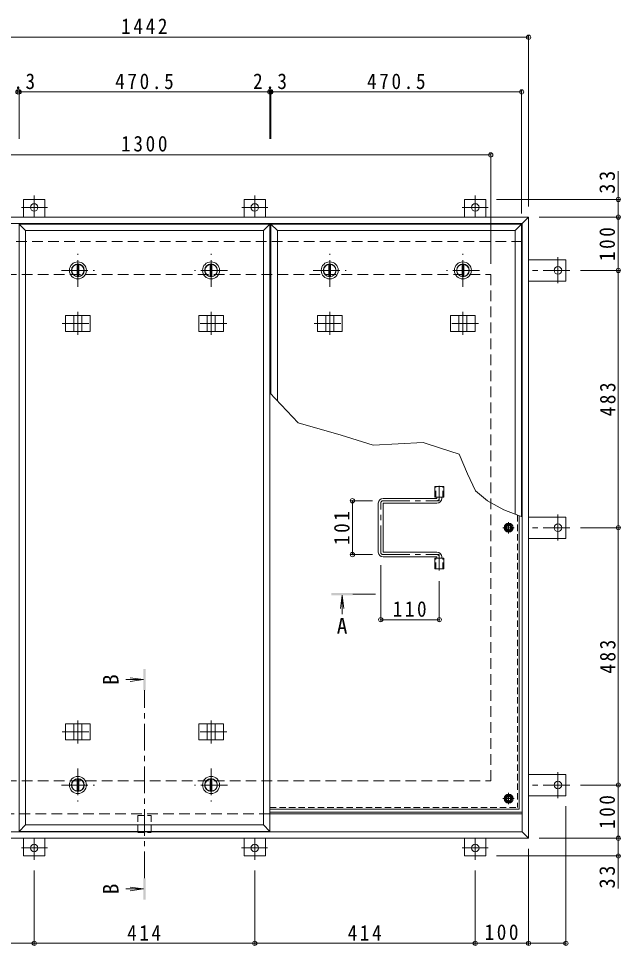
# Model space of a CAD drawing. Units: millimetres at full size, sheet at 1:10. Extents: x -2620 to 2731, y -1962 to 1737.
# Drawn here: x -1694 to -565, y -251 to 1489 of the extents above; entities that cross this region are included whole.
import ezdxf
from ezdxf.enums import TextEntityAlignment as Align

# ---------------------------------------------------------------- set-up
doc = ezdxf.new("R2010")
doc.units = ezdxf.units.MM
doc.header["$LTSCALE"] = 10
doc.header["$PDMODE"] = 32
doc.header["$PDSIZE"] = 8
for name, pattern in [('CHAIN1', [8, 5, -1, 1, -1]), ('DASHED1', [1.8, 1.2, -0.6]), ('DASHED2', [3, 2, -1])]:
    doc.linetypes.add(name, pattern=pattern)
for name, color, linetype, lineweight in [('0-1_躯体', 2, 'Continuous', 9), ('0-2_仕上', 3, 'Continuous', 9), ('0-3_建具', 4, 'Continuous', 9), ('0-5_寸法', 7, 'DASHED1', 9), ('0-6_ハッチ', 6, 'Continuous', 9), ('0-7_021', 5, 'Continuous', 5), ('0-A_061', 3, 'CHAIN1', 9), ('0-B_062', 2, 'Continuous', 9), ('0-C_084', 2, 'Continuous', 9), ('0-E_090', 3, 'Continuous', 9), ('0-F_092', 7, 'Continuous', 9)]:
    doc.layers.add(name, color=color, linetype=linetype, lineweight=lineweight)
doc.styles.add('ＭＳ ゴシック', font='')
doc.styles.get('ＭＳ ゴシック').set_extended_font_data('MS Gothic')

msp = doc.modelspace()

# ---------------------------------------------------------------- linework, layer by layer
at = {"layer": '0-1_躯体', "linetype": 'DASHED2'}
for p, q in [((-749.08, 1070.44), (-2167.08, 1070.44)), ((-2108.08, 1008.44), (-808.08, 1008.44)), ((-808.08, 58.44), (-808.08, 1008.44)), ((-2108.08, 58.44), (-808.08, 58.44)), ((-1222.83, -3.56), (-2167.08, -3.56))]:
    msp.add_line(p, q, dxfattribs=at)
at = {"layer": '0-1_躯体', "linetype": 'CHAIN1'}
for p, q in [((-1333.08, 985.44), (-1333.08, 1047.44)), ((-860.33, 985.44), (-860.33, 1047.44)), ((-1302.08, 1016.44), (-1364.08, 1016.44)), ((-829.33, 1016.44), (-891.33, 1016.44))]:
    msp.add_line(p, q, dxfattribs=at)
at = {"layer": '0-1_躯体'}
for p, q in [((-1334.58, 1027.84), (-1334.58, 1005.04)), ((-1331.58, 1027.84), (-1331.58, 1005.04)), ((-861.83, 1027.84), (-861.83, 1005.04)), ((-858.83, 1027.84), (-858.83, 1005.04)), ((-749.08, -3.56), (-1222.83, -3.56))]:
    msp.add_line(p, q, dxfattribs=at)
for centre, radius in [((-1333.08, 1016.44), 16), ((-1333.08, 1016.44), 12), ((-1333.08, 1016.44), 11.5), ((-860.33, 1016.44), 16), ((-860.33, 1016.44), 12), ((-860.33, 1016.44), 11.5)]:
    msp.add_circle(centre, radius, dxfattribs=at)
at = {"layer": '0-2_仕上'}
for p, q in [((-1693.33, 1103.44), (-1681.33, 1091.44)), ((-1693.33, 1103.44), (-1222.83, 1103.44)), ((-1693.33, -36.56), (-1693.33, 1103.44)), ((-1234.83, 1091.44), (-1222.83, 1103.44)), ((-1222.83, 1103.44), (-1222.83, -36.56)), ((-1220.58, 1103.44), (-1208.58, 1091.44)), ((-1220.58, 1103.44), (-750.08, 1103.44)), ((-1220.58, 784), (-1220.58, 1103.44)), ((-762.08, 1091.44), (-750.08, 1103.44)), ((-750.08, 1103.44), (-750.08, 554.21)), ((-1681.33, 1091.44), (-1234.83, 1091.44)), ((-1681.33, -24.56), (-1681.33, 1091.44)), ((-1234.83, 1091.44), (-1234.83, -24.56)), ((-1208.58, 1091.44), (-762.08, 1091.44)), ((-1208.58, 771.25), (-1208.58, 1091.44)), ((-762.08, 1091.44), (-762.08, 558.86)), ((-913.23, 590.94), (-913.23, 610.94)), ((-913.23, 610.94), (-895.93, 610.94)), ((-895.93, 590.94), (-895.93, 610.94)), ((-913.23, 590.94), (-895.93, 590.94)), ((-913.23, 455.94), (-913.23, 475.94)), ((-913.23, 475.94), (-895.93, 475.94)), ((-895.93, 455.94), (-895.93, 475.94)), ((-913.23, 455.94), (-895.93, 455.94)), ((-1693.33, -36.56), (-1681.33, -24.56)), ((-1222.83, -36.56), (-1693.33, -36.56))]:
    msp.add_line(p, q, dxfattribs=at)
at = {"layer": '0-2_仕上', "linetype": 'DASHED1'}
for p, q in [((-910.93, 590.94), (-910.93, 610.94)), ((-898.23, 590.94), (-898.23, 610.94)), ((-910.93, 455.94), (-910.93, 475.94)), ((-898.23, 455.94), (-898.23, 475.94))]:
    msp.add_line(p, q, dxfattribs=at)
at = {"layer": '0-2_仕上', "color": 4}
for p, q in [((-1087.08, 406.56), (-1090.34, 381.77)), ((-1087.08, 406.56), (-1087.08, 370.96)), ((-1087.08, 406.56), (-1083.82, 381.77)), ((-1460.08, 248.2), (-1492.85, 248.2)), ((-1460.08, 248.2), (-1484.87, 251.46)), ((-1460.08, 248.2), (-1484.87, 244.94)), ((-1460.08, -144.66), (-1492.85, -144.66)), ((-1460.08, -144.66), (-1484.87, -141.4)), ((-1460.08, -144.66), (-1484.87, -147.92))]:
    msp.add_line(p, q, dxfattribs=at)
at = {"layer": '0-2_仕上', "color": 4, "linetype": 'CHAIN1'}
for p, q in [((-1024.08, 408.56), (-1067.08, 408.56)), ((-1458.08, -124.66), (-1458.08, 228.2))]:
    msp.add_line(p, q, dxfattribs=at)
at = {"layer": '0-2_仕上'}
msp.add_lwpolyline([(-1222.83, -36.56), (-1234.83, -24.56), (-1681.33, -24.56)], dxfattribs=at)
at = {"layer": '0-2_仕上', "color": 4}
for points in [[(-1107.08, 406.56), (-1107.08, 410.56), (-1067.08, 406.56), (-1067.08, 410.56)], [(-1456.08, 268.2), (-1460.08, 268.2), (-1456.08, 228.2), (-1460.08, 228.2)], [(-1460.08, -164.66), (-1456.08, -164.66), (-1460.08, -124.66), (-1456.08, -124.66)]]:
    msp.add_solid(points, dxfattribs=at)
at = {"layer": '0-3_建具', "color": 2}
for p, q in [((-737.08, 1116.44), (-2179.08, 1116.44)), ((-737.08, 1116.44), (-749.08, 1104.44)), ((-737.08, -49.56), (-737.08, 1116.44)), ((-749.08, 1104.44), (-2167.08, 1104.44)), ((-749.08, -37.56), (-749.08, 1104.44)), ((-749.08, -3.56), (-1222.83, -3.56)), ((-737.08, -49.56), (-2179.08, -49.56)), ((-749.08, -37.56), (-2167.08, -37.56)), ((-737.08, -49.56), (-749.08, -37.56))]:
    msp.add_line(p, q, dxfattribs=at)
at = {"layer": '0-3_建具'}
for p, q in [((-1606.17, 931.44), (-1606.17, 901.44)), ((-1606.17, 931.44), (-1559.99, 931.44)), ((-1590.58, 931.44), (-1590.58, 901.44)), ((-1575.58, 931.44), (-1575.58, 901.44)), ((-1559.99, 931.44), (-1559.99, 901.44)), ((-1309.99, 931.44), (-1356.17, 931.44)), ((-1356.17, 931.44), (-1356.17, 901.44)), ((-1340.58, 931.44), (-1340.58, 901.44)), ((-1325.58, 931.44), (-1325.58, 901.44)), ((-1309.99, 931.44), (-1309.99, 901.44)), ((-1133.42, 931.44), (-1133.42, 901.44)), ((-1133.42, 931.44), (-1087.24, 931.44)), ((-1117.83, 931.44), (-1117.83, 901.44)), ((-1102.83, 931.44), (-1102.83, 901.44)), ((-1087.24, 931.44), (-1087.24, 901.44)), ((-837.24, 931.44), (-883.42, 931.44)), ((-883.42, 931.44), (-883.42, 901.44)), ((-867.83, 931.44), (-867.83, 901.44)), ((-852.83, 931.44), (-852.83, 901.44)), ((-837.24, 931.44), (-837.24, 901.44)), ((-1606.17, 901.44), (-1559.99, 901.44)), ((-1309.99, 901.44), (-1356.17, 901.44)), ((-1133.42, 901.44), (-1087.24, 901.44)), ((-837.24, 901.44), (-883.42, 901.44)), ((-1606.17, 135.44), (-1606.17, 165.44)), ((-1606.17, 165.44), (-1559.99, 165.44)), ((-1590.58, 135.44), (-1590.58, 165.44)), ((-1575.58, 135.44), (-1575.58, 165.44)), ((-1559.99, 135.44), (-1559.99, 165.44)), ((-1309.99, 165.44), (-1356.17, 165.44)), ((-1356.17, 135.44), (-1356.17, 165.44)), ((-1340.58, 135.44), (-1340.58, 165.44)), ((-1325.58, 135.44), (-1325.58, 165.44)), ((-1309.99, 135.44), (-1309.99, 165.44)), ((-1606.17, 135.44), (-1559.99, 135.44)), ((-1309.99, 135.44), (-1356.17, 135.44))]:
    msp.add_line(p, q, dxfattribs=at)
at = {"layer": '0-3_建具', "linetype": 'CHAIN1'}
for p, q in [((-1583.08, 938.56), (-1583.08, 895.32)), ((-1333.08, 938.56), (-1333.08, 895.32)), ((-1110.33, 938.56), (-1110.33, 895.32)), ((-860.33, 938.56), (-860.33, 895.32)), ((-1612.49, 916.44), (-1553.67, 916.44)), ((-1303.67, 916.44), (-1362.49, 916.44)), ((-1139.74, 916.44), (-1080.92, 916.44)), ((-830.92, 916.44), (-889.74, 916.44)), ((-1583.08, 128.32), (-1583.08, 171.56)), ((-1333.08, 128.32), (-1333.08, 171.56)), ((-1612.49, 150.44), (-1553.67, 150.44)), ((-1303.67, 150.44), (-1362.49, 150.44))]:
    msp.add_line(p, q, dxfattribs=at)
at = {"layer": '0-5_寸法'}
for p, q in [((-1470.38, -6.76), (-1470.38, -38.76)), ((-1470.38, -6.76), (-1445.78, -6.76)), ((-1445.78, -6.76), (-1445.78, -38.76)), ((-1470.38, -38.76), (-1445.78, -38.76))]:
    msp.add_line(p, q, dxfattribs=at)
at = {"layer": '0-5_寸法', "linetype": 'Continuous'}
for points in [[(-867.6, 671.77), (-902.56, 682.46), (-935.12, 693.26), (-1028.86, 688.24), (-1088.92, 707.07), (-1169.71, 729.98), (-1222.83, 786.39)], [(-749.08, 553.82), (-783.62, 567.2), (-813.86, 583.62), (-836.43, 602.86), (-851.78, 634.31), (-867.6, 671.77)]]:
    msp.add_lwpolyline(points, dxfattribs=at)
at = {"layer": '0-6_ハッチ', "linetype": 'CHAIN1'}
for p, q in [((-904.58, 612.32), (-904.58, 583.94)), ((-1014.58, 487.45), (-1014.58, 579.43)), ((-1010.07, 583.94), (-904.58, 583.94)), ((-1010.07, 482.94), (-904.58, 482.94)), ((-904.58, 453.05), (-904.58, 482.94))]:
    msp.add_line(p, q, dxfattribs=at)
at = {"layer": '0-6_ハッチ'}
for p, q in [((-1019.08, 487.44), (-1019.08, 579.44)), ((-910.08, 588.44), (-1010.08, 588.44)), ((-1010.08, 488.44), (-1010.08, 578.44)), ((-1009.08, 579.44), (-909.08, 579.44)), ((-909.08, 589.44), (-909.08, 590.94)), ((-900.08, 588.44), (-900.08, 590.94)), ((-1009.08, 487.44), (-909.08, 487.44)), ((-910.08, 478.44), (-1010.08, 478.44)), ((-909.08, 477.44), (-909.08, 475.94)), ((-900.08, 478.44), (-900.08, 475.94)), ((-1222.83, -0.56), (-749.08, -0.56)), ((-1222.83, -3.56), (-749.08, -3.56))]:
    msp.add_line(p, q, dxfattribs=at)
for centre, radius, start, end in [((-1010.08, 579.44), 9, 90, 180), ((-1009.08, 578.44), 1, 90, 180), ((-910.08, 589.44), 1, 270, 0), ((-909.08, 588.44), 9, 270, 0), ((-1010.08, 487.44), 9, 180, 270), ((-1009.08, 488.44), 1, 180, 270), ((-909.08, 478.44), 9, 0, 90), ((-910.08, 477.44), 1, 0, 90)]:
    msp.add_arc(centre, radius, start, end, dxfattribs=at)
at = {"layer": '0-6_ハッチ', "linetype": 'CHAIN1'}
for centre, radius, start, end in [((-1010.07, 579.43), 4.51, 90, 180), ((-909.08, 588.44), 4.5, 270.29569, 0), ((-1010.07, 487.45), 4.51, 180, 270), ((-909.08, 478.44), 4.5, 0, 89.70431)]:
    msp.add_arc(centre, radius, start, end, dxfattribs=at)
at = {"layer": '0-7_021'}
for centre, radius in [((-774.58, 533.44), 5), ((-774.58, 533.44), 4.19), ((-774.58, 24.94), 5), ((-774.58, 24.94), 4.19)]:
    msp.add_circle(centre, radius, dxfattribs=at)
at = {"layer": '0-A_061', "linetype": 'DASHED1'}
for p in [(-757.78, 557.19), (-1222.83, 8.14)]:
    msp.add_line(p, (-757.78, 8.14), dxfattribs=at)
at = {"layer": '0-A_061'}
for p, q in [((-774.58, 522.76), (-774.58, 544.12)), ((-763.9, 533.44), (-785.26, 533.44)), ((-774.58, 14.26), (-774.58, 35.62)), ((-763.9, 24.94), (-785.26, 24.94))]:
    msp.add_line(p, q, dxfattribs=at)
at = {"layer": '0-A_061', "linetype": 'Continuous'}
for q in [(-754.58, 555.95), (-1222.83, 4.94)]:
    msp.add_line((-754.58, 4.94), q, dxfattribs=at)
at = {"layer": '0-B_062'}
for p, q in [((-782.08, 533.44), (-778.33, 539.94)), ((-778.33, 539.94), (-770.83, 539.94)), ((-767.08, 533.44), (-770.83, 539.94)), ((-782.08, 533.44), (-778.33, 526.94)), ((-778.33, 526.94), (-770.83, 526.94)), ((-767.08, 533.44), (-770.83, 526.94)), ((-782.08, 24.94), (-778.33, 31.44)), ((-782.08, 24.94), (-778.33, 18.44)), ((-778.33, 31.44), (-770.83, 31.44)), ((-778.33, 18.44), (-770.83, 18.44)), ((-767.08, 24.94), (-770.83, 31.44)), ((-767.08, 24.94), (-770.83, 18.44))]:
    msp.add_line(p, q, dxfattribs=at)
for centre, radius in [((-774.58, 533.44), 8.5), ((-774.58, 533.44), 6.5), ((-774.58, 24.94), 8.5), ((-774.58, 24.94), 6.5)]:
    msp.add_circle(centre, radius, dxfattribs=at)
at = {"layer": '0-C_084', "linetype": 'CHAIN1'}
for p, q in [((-1583.08, 985.44), (-1583.08, 1047.44)), ((-1110.33, 985.44), (-1110.33, 1047.44)), ((-1614.08, 1016.44), (-1552.08, 1016.44)), ((-1141.33, 1016.44), (-1079.33, 1016.44)), ((-1583.08, 81.44), (-1583.08, 19.44)), ((-1333.08, 81.44), (-1333.08, 19.44)), ((-1614.08, 50.44), (-1552.08, 50.44)), ((-1302.08, 50.44), (-1364.08, 50.44))]:
    msp.add_line(p, q, dxfattribs=at)
at = {"layer": '0-C_084'}
for p, q in [((-1584.58, 1027.84), (-1584.58, 1005.04)), ((-1581.58, 1027.84), (-1581.58, 1005.04)), ((-1111.83, 1027.84), (-1111.83, 1005.04)), ((-1108.83, 1027.84), (-1108.83, 1005.04)), ((-1584.58, 39.04), (-1584.58, 61.84)), ((-1581.58, 39.04), (-1581.58, 61.84)), ((-1334.58, 39.04), (-1334.58, 61.84)), ((-1331.58, 39.04), (-1331.58, 61.84))]:
    msp.add_line(p, q, dxfattribs=at)
for centre, radius in [((-1583.08, 1016.44), 16), ((-1583.08, 1016.44), 12), ((-1583.08, 1016.44), 11.5), ((-1110.33, 1016.44), 16), ((-1110.33, 1016.44), 12), ((-1110.33, 1016.44), 11.5), ((-1583.08, 50.44), 16), ((-1583.08, 50.44), 12), ((-1583.08, 50.44), 11.5), ((-1333.08, 50.44), 16), ((-1333.08, 50.44), 12), ((-1333.08, 50.44), 11.5)]:
    msp.add_circle(centre, radius, dxfattribs=at)
at = {"layer": '0-E_090'}
for p, q in [((-1645.08, 1149.64), (-1685.08, 1149.64)), ((-1685.08, 1116.44), (-1685.08, 1149.64)), ((-1645.08, 1116.44), (-1645.08, 1149.64)), ((-1231.08, 1149.64), (-1271.08, 1149.64)), ((-1271.08, 1116.44), (-1271.08, 1149.64)), ((-1231.08, 1116.44), (-1231.08, 1149.64)), ((-857.08, 1149.64), (-817.08, 1149.64)), ((-857.08, 1116.44), (-857.08, 1149.64)), ((-817.08, 1116.44), (-817.08, 1149.64)), ((-737.08, 1036.44), (-666.88, 1036.44)), ((-666.88, 1036.44), (-666.88, 996.44)), ((-737.08, 996.44), (-666.88, 996.44)), ((-737.08, 553.44), (-666.88, 553.44)), ((-666.88, 553.44), (-666.88, 513.44)), ((-737.08, 513.44), (-666.88, 513.44)), ((-737.08, 70.44), (-666.88, 70.44)), ((-666.88, 30.44), (-666.88, 70.44)), ((-737.08, 30.44), (-666.88, 30.44)), ((-1685.08, -49.56), (-1685.08, -82.76)), ((-1645.08, -49.56), (-1645.08, -82.76)), ((-1271.08, -49.56), (-1271.08, -82.76)), ((-1231.08, -49.56), (-1231.08, -82.76)), ((-857.08, -49.56), (-857.08, -82.76)), ((-817.08, -49.56), (-817.08, -82.76)), ((-1645.08, -82.76), (-1685.08, -82.76)), ((-1271.08, -82.76), (-1231.08, -82.76)), ((-857.08, -82.76), (-817.08, -82.76))]:
    msp.add_line(p, q, dxfattribs=at)
at = {"layer": '0-E_090', "linetype": 'CHAIN1'}
for p, q in [((-1665.08, 1156.8), (-1665.08, 1116.64)), ((-1251.08, 1156.8), (-1251.08, 1116.64)), ((-837.08, 1156.8), (-837.08, 1116.64)), ((-1640.24, 1134.64), (-1689.13, 1134.64)), ((-1226.24, 1134.64), (-1275.13, 1134.64)), ((-861.92, 1134.64), (-813.03, 1134.64)), ((-681.88, 1041.28), (-681.88, 992.39)), ((-659.72, 1016.44), (-737.08, 1016.44)), ((-681.88, 558.28), (-681.88, 509.39)), ((-659.72, 533.44), (-737.08, 533.44)), ((-681.88, 25.6), (-681.88, 74.49)), ((-659.72, 50.44), (-737.08, 50.44)), ((-1665.08, -89.92), (-1665.08, -49.76)), ((-1251.08, -89.92), (-1251.08, -49.76)), ((-837.08, -89.92), (-837.08, -49.76)), ((-1640.24, -67.76), (-1689.13, -67.76)), ((-1275.92, -67.76), (-1227.03, -67.76)), ((-861.92, -67.76), (-813.03, -67.76))]:
    msp.add_line(p, q, dxfattribs=at)
at = {"layer": '0-E_090'}
for centre in [(-1665.08, 1134.64), (-1251.08, 1134.64), (-837.08, 1134.64), (-681.88, 1016.44), (-681.88, 533.44), (-681.88, 50.44), (-1665.08, -67.76), (-1251.08, -67.76), (-837.08, -67.76)]:
    msp.add_circle(centre, 7, dxfattribs=at)
at = {"layer": '0-F_092'}
for p, q in [((-2179.08, 1454.15), (-737.08, 1454.15)), ((-737.08, 1457.15), (-737.08, 1136.44)), ((-1695.58, 1351.36), (-1693.33, 1351.36)), ((-1693.33, 1354.36), (-1693.33, 1263.11)), ((-1693.33, 1351.36), (-1222.83, 1351.36)), ((-1222.83, 1354.36), (-1222.83, 1263.11)), ((-1222.83, 1351.36), (-1220.58, 1351.36)), ((-1220.58, 1354.36), (-1220.58, 1263.11)), ((-1220.58, 1351.36), (-750.08, 1351.36)), ((-750.08, 1354.36), (-750.08, 1123.44)), ((-808.08, 1236.16), (-808.08, 1028.44)), ((-2108.08, 1233.16), (-808.08, 1233.16)), ((-568.56, 1149.64), (-568.56, 1202.8)), ((-565.56, 1149.64), (-797.08, 1149.64)), ((-568.56, 1116.44), (-568.56, 1149.64)), ((-565.56, 1116.44), (-717.08, 1116.44)), ((-568.56, 1116.44), (-568.56, 1016.44)), ((-565.56, 1016.44), (-639.72, 1016.44)), ((-568.56, 1016.44), (-568.56, 533.44)), ((-1070.72, 583.94), (-1030.07, 583.94)), ((-1067.72, 583.94), (-1067.72, 482.94)), ((-565.56, 533.44), (-639.72, 533.44)), ((-568.56, 533.44), (-568.56, 50.44)), ((-1070.72, 482.94), (-1030.07, 482.94)), ((-1014.58, 357.79), (-1014.58, 462.94)), ((-904.58, 357.79), (-904.58, 433.05)), ((-904.58, 360.79), (-1014.58, 360.79)), ((-565.56, 50.44), (-639.72, 50.44)), ((-568.56, 50.44), (-568.56, -49.56)), ((-666.88, -249.73), (-666.88, 10.44)), ((-565.56, -49.56), (-717.08, -49.56)), ((-568.56, -49.56), (-568.56, -82.76)), ((-737.08, -249.73), (-737.08, -69.56)), ((-565.56, -82.76), (-797.08, -82.76)), ((-568.56, -82.76), (-568.56, -143.77)), ((-1665.08, -249.73), (-1665.08, -109.92)), ((-1251.08, -249.73), (-1251.08, -109.92)), ((-837.08, -249.73), (-837.08, -109.92)), ((-2079.08, -246.73), (-1665.08, -246.73)), ((-1665.08, -246.73), (-1251.08, -246.73)), ((-1251.08, -246.73), (-837.08, -246.73)), ((-837.08, -246.73), (-737.08, -246.73)), ((-737.08, -246.73), (-666.88, -246.73))]:
    msp.add_line(p, q, dxfattribs=at)
for p in [(-737.08, 1454.15), (-1695.58, 1351.36), (-1693.33, 1351.36), (-1222.83, 1351.36), (-1220.58, 1351.36), (-750.08, 1351.36), (-808.08, 1233.16), (-568.56, 1149.64), (-568.56, 1116.44), (-568.56, 1016.44), (-1067.72, 583.94), (-568.56, 533.44), (-1067.72, 482.94), (-1014.58, 360.79), (-904.58, 360.79), (-568.56, 50.44), (-568.56, -49.56), (-568.56, -82.76), (-1665.08, -246.73), (-1251.08, -246.73), (-837.08, -246.73), (-737.08, -246.73), (-666.88, -246.73)]:
    msp.add_point(p, dxfattribs=at)

# ---------------------------------------------------------------- texts
at = {"layer": '0-5_寸法', "color": 2, "style": 'ＭＳ ゴシック'}
msp.add_text('A', height=29.33, dxfattribs=at).set_placement((-1097.08, 325.86), align=Align.BOTTOM_LEFT)
for p in [(-1497.95, 238.2), (-1497.95, -154.66)]:
    msp.add_text('B', height=29.33, rotation=90, dxfattribs=at).set_placement(p, align=Align.BOTTOM_LEFT)
at = {"layer": '0-F_092', "color": 2, "char_height": 29.33, "attachment_point": 7, "style": 'ＭＳ ゴシック'}
for s, insert in [('\\T1.28;\\W0.9;1442', (-1501.83, 1460.15)), ('\\T1.27;\\W0.9;2.3', (-1726.96, 1356.36)), ('\\T1.28;\\W0.9;470.5', (-1513.08, 1356.36)), ('\\T1.27;\\W0.9;2.3', (-1254.21, 1356.36)), ('\\T1.28;\\W0.9;470.5', (-1040.33, 1356.36)), ('\\T1.28;\\W0.9;1300', (-1501.83, 1239.16)), ('\\T1.27;\\W0.9;110', (-992.08, 365.79)), ('\\T1.27;\\W0.9;414', (-1490.58, -241.73)), ('\\T1.27;\\W0.9;414', (-1076.58, -241.73)), ('\\T1.27;\\W0.9;100', (-819.58, -240.73))]:
    msp.add_mtext(s, dxfattribs=dict(at, insert=insert))
at = {"layer": '0-F_092', "color": 2, "char_height": 29.33, "attachment_point": 7, "rotation": 90, "style": 'ＭＳ ゴシック'}
for s, insert in [('\\T1.27;\\W0.95;33', (-574.56, 1160.3)), ('\\T1.27;\\W0.9;100', (-574.56, 1033.94)), ('\\T1.27;\\W0.9;483', (-573.56, 742.44)), ('\\T1.27;\\W0.9;101', (-1072.72, 500.94)), ('\\T1.27;\\W0.9;483', (-573.56, 259.44)), ('\\T1.27;\\W0.9;100', (-574.56, -32.06)), ('\\T1.27;\\W0.95;33', (-574.56, -143.77))]:
    msp.add_mtext(s, dxfattribs=dict(at, insert=insert))

doc.saveas('drawing.dxf')
